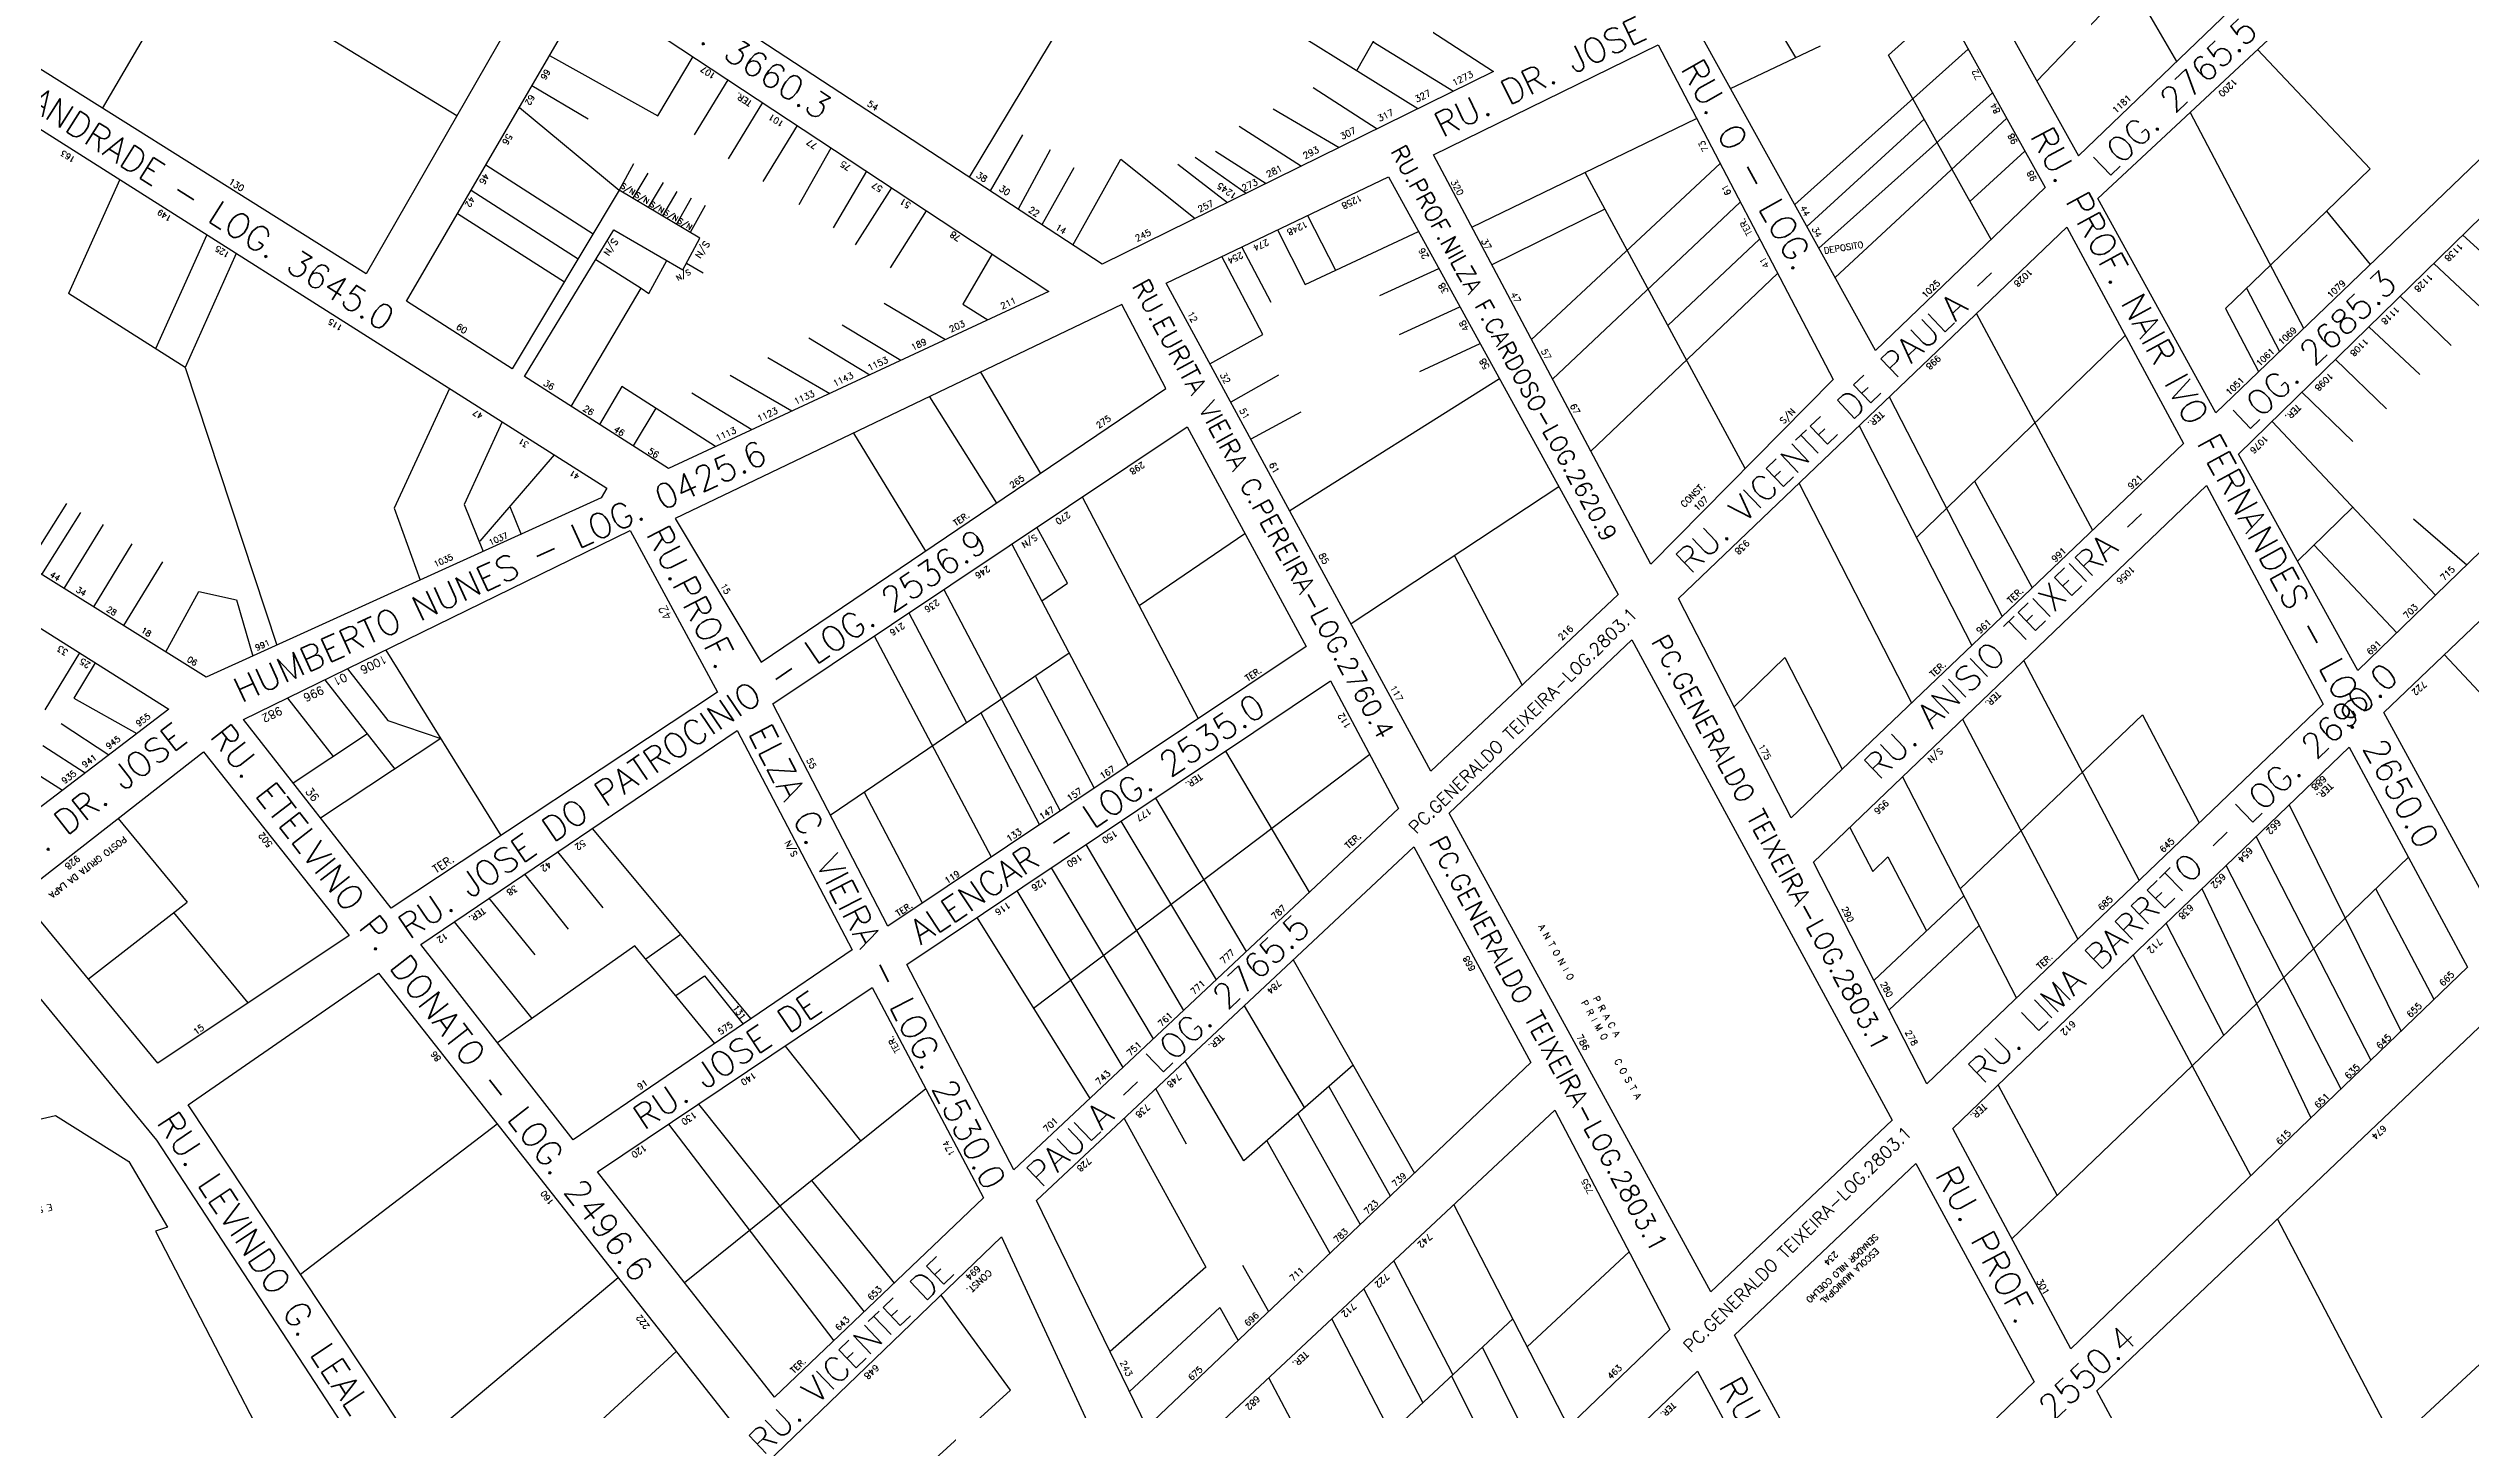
# Model space of a CAD drawing. Extents: x 714896 to 749292, y 8417558 to 8447149.
# Drawn here: x 740614 to 741195, y 8427058 to 8427385 of the extents above; entities that cross this region are included whole.
import ezdxf

# ---------------------------------------------------------------- set-up
doc = ezdxf.new("R2010")
doc.units = 0
doc.header["$MEASUREMENT"] = 0
for name, color, linetype in [('LOTE', 7, 'CONTINUOUS'), ('NUM-PORTA', 7, 'CONTINUOUS'), ('QUADRA', 6, 'CONTINUOUS'), ('TEXTO', 7, 'CONTINUOUS'), ('TEXTODERUA', 3, 'CONTINUOUS')]:
    doc.layers.add(name, color=color, linetype=linetype)
doc.styles.add('ROMANS', font='ROMANS.SHX', dxfattribs={"height": 1.5})

msp = doc.modelspace()

# ---------------------------------------------------------------- linework, layer by layer
at = {"layer": 'LOTE', "color": 7}
for p, q in [((741076.06, 8427464.83, 540.07), (741124.24, 8427381.46, 539.44)), ((740834.58, 8427353.7, 534), (740880.99, 8427430.62, 539.05)), ((740942.24, 8427370.15, 537.05), (740871.18, 8427414.36, 538.41)), ((740626.58, 8427370.19, 531.02), (740648.21, 8427407.22, 533.83)), ((740648.21, 8427407.22, 533.83), (740711.58, 8427368.49, 534.03)), ((741113.28, 8427400.42, 540.4), (741090.75, 8427376.79, 541.87)), ((740927.54, 8427379.3, 537.6), (740936.26, 8427394.72, 539.05)), ((740931.47, 8427386.24, 537.99), (740950.78, 8427374.36, 537.05)), ((741143.71, 8427384.33, 548.19), (741170.78, 8427355.7, 542.54)), ((740733.83, 8427382.95, 534.19), (740759.83, 8427368.43, 535.6)), ((740759.83, 8427368.43, 535.6), (740768.3, 8427382.67, 536.93)), ((740743.1, 8427367.62, 534.98), (740729.59, 8427375.67, 534.19)), ((740768.65, 8427363.85, 535.75), (740776.7, 8427377.12, 536.93)), ((740917.1, 8427375.21, 537.2), (740932.44, 8427365.33, 537.05)), ((740726.58, 8427370.48, 534.19), (740750.57, 8427350.61, 535.04)), ((740776.74, 8427358.15, 535.83), (740785.04, 8427371.61, 536.93)), ((740907.45, 8427370.13, 536.96), (740923.36, 8427360.85, 537.05)), ((740955.14, 8427341.71, 541.83), (741009.08, 8427367.81, 538.1)), ((741127.56, 8427369.28, 548.19), (741154.74, 8427317.44, 540.66)), ((740785.08, 8427352.64, 535.83), (740793.37, 8427366.1, 536.93)), ((740793.76, 8427347.16, 535.86), (740801.45, 8427360.76, 536.93)), ((740847.34, 8427363.9, 535.43), (740839.58, 8427350.41, 534)), ((740899.34, 8427365.99, 536.78), (740914.27, 8427356.37, 537.05)), ((740718.53, 8427356.65, 534.19), (740744.3, 8427340.14, 534.59)), ((740753.94, 8427356.92, 535.19), (740750.57, 8427350.61, 535.04)), ((740801.97, 8427341.57, 535.85), (740809.99, 8427355.12, 536.93)), ((740853.93, 8427360.29, 535.55), (740846.25, 8427346.04, 534)), ((740859.61, 8427355.94, 535.62), (740852, 8427342.27, 534)), ((740859.4, 8427337.42, 534), (740870.89, 8427358.03, 536.06)), ((740870.89, 8427358.03, 536.06), (740888.76, 8427343.81, 537.05)), ((740884.63, 8427356.8, 536.44), (740896.54, 8427347.64, 537.05)), ((740888.74, 8427358.49, 536.44), (740901.03, 8427349.84, 537.05)), ((740893.61, 8427359.95, 536.68), (740905.83, 8427352.22, 537.05)), ((741014.76, 8427356.96, 538.1), (740969.49, 8427314.71, 541.83)), ((741170.78, 8427355.7, 542.54), (741160.26, 8427345.52, 542.7)), ((740630.67, 8427353.14, 535.06), (740618.39, 8427325.76, 535.06)), ((740715.02, 8427350.6), (740740.7, 8427334.14, 534.59)), ((740757.4, 8427354.66, 535.23), (740753.82, 8427348.67, 535.07)), ((740761.09, 8427352.47, 535.28), (740757.51, 8427346.46, 535.11)), ((740764.4, 8427350.31, 535.3), (740760.91, 8427344.43, 535.14)), ((740807.28, 8427337.46, 535.82), (740815.98, 8427351.17, 536.93)), ((740711.75, 8427344.98, 534.19), (740737.39, 8427328.55, 534.59)), ((740767.82, 8427348.67, 535.34), (740764.3, 8427342.4, 535.17)), ((740771.15, 8427346.89, 535.37), (740767.55, 8427340.46, 535.19)), ((740815.63, 8427331.96, 535.82), (740824.33, 8427345.66, 536.93)), ((740915.74, 8427344.51, 538.34), (740922.43, 8427331.36, 538.53)), ((740987.1, 8427346.04, 539.06), (740959.95, 8427332.65, 541.83)), ((741019.58, 8427347.73, 538.1), (740974.55, 8427305.18, 541.83)), ((741160.26, 8427345.52, 542.7), (741135.99, 8427322.2, 543)), ((741160.26, 8427345.52, 542.7), (741170.71, 8427332.76, 540.66)), ((740651.58, 8427339.88, 535.06), (740639.3, 8427312.5, 534.97)), ((740908.55, 8427341.07, 538.34), (740915.18, 8427327.93, 538.51)), ((740915.18, 8427327.93, 538.51), (740942.35, 8427340.67, 538.6)), ((741024.21, 8427338.86, 538.1), (741002.21, 8427318.08, 539.92)), ((741206.11, 8427327.85, 541.01), (741192.98, 8427339.82, 542.38)), ((740658.65, 8427335.4, 535.06), (740646.37, 8427308.02, 534.97)), ((740744.95, 8427333.92, 534.76), (740755.85, 8427327.09, 534.84)), ((740757.68, 8427325.77, 534.85), (740761.97, 8427333.72, 535.01)), ((740766.7, 8427333.06, 535.06), (740770.66, 8427330.76, 535.09)), ((740840.03, 8427335.28, 536.93), (740833.05, 8427323.2, 535.6)), ((740905, 8427315.97, 538.51), (740895.19, 8427334.66, 538.34)), ((740906.98, 8427323.65, 538.5), (740899.95, 8427336.95, 538.34)), ((740933.06, 8427325.3, 538.59), (740947.21, 8427331.82, 538.6)), ((741198.58, 8427321.19, 540.92), (741186.01, 8427333, 542.38)), ((740646.37, 8427308.02, 535.06), (740618.39, 8427325.76, 535.06)), ((740739.05, 8427298.69, 533.68), (740755.85, 8427327.09, 534.84)), ((740755.85, 8427327.09, 534.84), (740757.68, 8427325.77, 534.85)), ((741028.52, 8427330.61, 538.1), (740983.72, 8427287.91, 541.83)), ((741141.04, 8427327.05, 543), (741148.99, 8427311.88, 540.66)), ((740814.13, 8427323.45, 535.5), (740828.82, 8427314.72, 535.23)), ((740833.05, 8427323.2, 535.6), (740839, 8427319.46, 535.23)), ((740937.84, 8427315.91, 538.62), (740952.28, 8427322.6, 538.6)), ((741076.26, 8427320.94, 541.01), (741104.08, 8427268.94)), ((741135.99, 8427322.2, 543), (741143.95, 8427307.03, 540.66)), ((741190.17, 8427313.32, 540.82), (741177.96, 8427325.13, 542.38)), ((740796.06, 8427315.11, 535.2), (740810.69, 8427306.29, 535.23)), ((740804.02, 8427318.29, 535.31), (740818.12, 8427309.75, 535.23)), ((740892.31, 8427308.91, 538.41), (740905, 8427315.97, 538.51)), ((741061.89, 8427267.18, 540.88), (741111.96, 8427315.74, 540.71)), ((741182.66, 8427306.33, 540.74), (741170.46, 8427317.78, 542.38)), ((740786.22, 8427310.43, 535.06), (740801.06, 8427301.81, 535.23)), ((740942.67, 8427307.02, 538.65), (740957.14, 8427313.76, 538.6)), ((741174.63, 8427298.13, 540.6), (741162.41, 8427309.92, 542.38)), ((740646.37, 8427308.02, 535.06), (740668.37, 8427241.33, 535.08)), ((740709.8, 8427302.97, 535.06), (740696.53, 8427274.26, 534.9)), ((740751.21, 8427303.46, 534.4), (740745.83, 8427294.36, 533.68)), ((740773.69, 8427289.09, 535.23), (740751.21, 8427303.46, 534.4)), ((740777.15, 8427306.2, 535.06), (740791.99, 8427297.59, 535.23)), ((740837.28, 8427306.89, 536.7), (740851.61, 8427282.55, 535.97)), ((740908.78, 8427306.16, 538.53), (740897.31, 8427299.7, 538.41)), ((740961.79, 8427305.29, 538.6), (740911.47, 8427273.58, 538.41)), ((740759.3, 8427298.29, 0.71), (740753.92, 8427289.19)), ((740767.96, 8427301.91, 534.75), (740782.35, 8427293.11, 535.23)), ((740825.01, 8427301.01, 536.7), (740841.05, 8427275.41, 535.97)), ((740914.1, 8427297.31, 538.56), (740902.1, 8427290.85, 538.41)), ((741055.35, 8427300.94), (741082.39, 8427248.22)), ((741166.56, 8427290.29, 540.6), (741154.34, 8427302.07, 542.38)), ((740722.47, 8427294.94, 535.06), (740713.38, 8427275.09, 534.99)), ((740806.77, 8427292.25, 536.7), (740824.08, 8427263.93, 535.97)), ((741048.13, 8427294.02), (741075.15, 8427241.31)), ((741147.22, 8427295.05, 542.38), (741186.43, 8427253.37, 536.65)), ((740734.93, 8427287.03, 535.06), (740717.11, 8427266.3, 535.05)), ((740976.02, 8427279.39, 538.6), (740926.18, 8427246.44, 538.41)), ((741033.68, 8427280.19), (741060.69, 8427227.5)), ((741075.83, 8427280.69, 0.22), (741089.62, 8427255.12)), ((740617.91, 8427275.38, 533.88), (740608.52, 8427260.46, 532.18)), ((740696.53, 8427274.26, 534.9), (740702.75, 8427256.95, 535.08)), ((740713.38, 8427275.09, 534.99), (740717.88, 8427263.82, 535.08)), ((740724.3, 8427274.66, 535.03), (740726.99, 8427267.95, 535.08)), ((740861.68, 8427276.94, 537.67), (740889.49, 8427223.74, 537.54)), ((740621.3, 8427273.24, 533.88), (740611.9, 8427258.32, 532.18)), ((740626.71, 8427270.29, 533.89), (740617.25, 8427254.99, 532.18)), ((740858.16, 8427256.24, 537.83), (740850.8, 8427269.67, 537.67)), ((741181.16, 8427271.72, 538.98), (741193.96, 8427260.68, 536.65)), ((740633.57, 8427265.7, 533.89), (740624.39, 8427250.54, 532.18)), ((740844.76, 8427265.63, 537.67), (740872.72, 8427212.52, 537.54)), ((740950.89, 8427263, 538.84), (740967.22, 8427231.75, 539.78)), ((740640.91, 8427261.38, 533.95), (740631.56, 8427246.06, 532.18)), ((740641.73, 8427239.72, 532.18), (740649.67, 8427254.21, 534)), ((740649.67, 8427254.21, 534), (740658.7, 8427252.24, 534.26)), ((740658.7, 8427252.24, 534.26), (740662.6, 8427238.71, 535.08)), ((740828.47, 8427254.74, 537.67), (740856.37, 8427201.59, 537.54)), ((740820.05, 8427249.13, 537.67), (740833.9, 8427222.76, 537.61)), ((740612.75, 8427225.81, 535.41), (740621.08, 8427239.48, 535.67)), ((740694.51, 8427240.19, 536.01), (740722.17, 8427195.69, 536.05)), ((740811.74, 8427243.57, 537.67), (740839.8, 8427190.5, 537.54)), ((741188.58, 8427239.06, 541.38), (741228.15, 8427196.61, 538.57)), ((740624.77, 8427237.15, 535.67), (740619.65, 8427228.65, 535.53)), ((740679.93, 8427233.07, 536.01), (740696.69, 8427211.62, 1288.57)), ((740685.32, 8427235.7, 536.01), (740695.04, 8427223.27, 972.14)), ((740850.41, 8427233.84, 537.61), (740864.49, 8427207.02, 537.54)), ((741018.08, 8427226.58), (741030.31, 8427238.43)), ((741030.31, 8427238.43), (741044.06, 8427211.62)), ((741087.6, 8427237.59, 540.42), (741115.3, 8427184.87, 539.13)), ((740619.65, 8427228.65, 535.53), (740634.75, 8427220.13, 535.87)), ((740670.95, 8427228.67, 536.01), (740681.94, 8427214.61, 1029.4)), ((740616.64, 8427222.53, 535.51), (740628.09, 8427215.05, 535.87)), ((740695.04, 8427223.27, 972.14), (740707.73, 8427218.92, 535.38)), ((740837.3, 8427225.07, 537.61), (740851.38, 8427198.25, 537.54)), ((741072.36, 8427182.84, 539.92), (741116.11, 8427224.65, 539.7)), ((741072.95, 8427223.55, 540.42), (741100.57, 8427170.74, 539.13)), ((741116.11, 8427224.65, 539.7), (741129.74, 8427198.7, 539.13)), ((740612.25, 8427217.25, 535.48), (740622.39, 8427210.7, 535.87)), ((740690.13, 8427220.03, 993.63), (740672.33, 8427208.26, 535.38)), ((740707.73, 8427218.92, 535.38), (740678.9, 8427199.86, 535.38)), ((740896.02, 8427215.9, 538.72), (740916.16, 8427182.02, 539.65)), ((740608.16, 8427212.17, 535.47), (740616.97, 8427206.57, 535.87)), ((741058.51, 8427209.71, 540.42), (741085.83, 8427156.62, 539.13)), ((740809.32, 8427206.06, 0.06), (740823.29, 8427179.46)), ((740879.21, 8427204.64, 538.72), (740901.04, 8427167.81, 539.65)), ((740870.91, 8427199.09, 538.72), (740893.79, 8427160.99, 539.65)), ((741151.32, 8427202.99), (741178.15, 8427148.63)), ((740744.02, 8427197.31, 536.59), (740782.14, 8427151.63, 538.15)), ((740862.55, 8427193.49, 538.72), (740885.99, 8427153.66, 539.65)), ((741045.85, 8427197.57), (741051.37, 8427187.05, -0.23)), ((741143.39, 8427195.36), (741170.94, 8427141.71)), ((740738.41, 8427173.17, 537.1), (740727.89, 8427186.39, 536.59)), ((740746.72, 8427178.31, 537.15), (740735.81, 8427191.76, 536.59)), ((740854.24, 8427187.93, 538.72), (740878.71, 8427146.81, 539.65)), ((741054.98, 8427190.51, -0.62), (741064.31, 8427172.75, -1.01)), ((741163.75, 8427134.76), (741136.19, 8427188.42)), ((740730.39, 8427167.03, 537.07), (740719.35, 8427180.61, 536.59)), ((740845.93, 8427182.37, 538.72), (740871.42, 8427139.96, 539.65)), ((741073.26, 8427181.14, 539.77), (741051.68, 8427160.91, 540.42)), ((741156.6, 8427127.77), (741130.42, 8427182.87)), ((741186.08, 8427156.26), (741172.07, 8427182.84, -0.39)), ((740729.62, 8427151.75, 537.12), (740711.02, 8427174.97, 536.59)), ((740836.4, 8427175.98, 538.72), (740863.49, 8427132.51, 539.65)), ((741121.78, 8427174.55), (741135.6, 8427147.61)), ((740754.31, 8427169.2, 537.35), (740721.35, 8427145.9, 536.84)), ((740773.52, 8427145.76, 538.15), (740754.31, 8427169.2, 537.35)), ((740756.9, 8427166.05, 537.42), (740765.31, 8427171.95, 537.47)), ((741076.9, 8427174.02, 539.77), (741055.32, 8427153.79, 540.42)), ((740912.28, 8427165.78, 541.26), (740941.4, 8427114.63, 539.77)), ((741113.85, 8427166.92), (741142.1, 8427113.99)), ((740764.16, 8427157.23, 537.63), (740771.02, 8427161.93, 537.66)), ((740771.02, 8427161.93, 537.66), (740780.32, 8427150.39, 538.15)), ((740915.04, 8427130.34, 540.16), (740900.57, 8427154.8, 541.26)), ((740790.34, 8427145.09, 538.59), (740808.48, 8427122.34, 538.81)), ((740900.48, 8427117.57, 540.18), (740886.35, 8427141.45, 541.26)), ((740926.66, 8427140.53, 540.21), (740900.48, 8427117.57, 540.18)), ((740766.23, 8427088.35), (740824.1, 8427134.9, 539.38)), ((740886.65, 8427121.52, 540.43), (740879.29, 8427134.83, 541.26)), ((740920.84, 8427135.43, 540.19), (740935.6, 8427109.12, 539.77)), ((741081.43, 8427135.72), (741095.59, 8427109.2)), ((740604.56, 8427125.92, 535.52), (740615.25, 8427128.4, 535.98)), ((740615.25, 8427128.4, 535.98), (740632.86, 8427117.43, 536.27)), ((740769.58, 8427131.17, 538.59), (740809.33, 8427081.3, 539.07)), ((740913.39, 8427128.89, 540.2), (740928.35, 8427102.23, 539.77)), ((740674.06, 8427090.31, 537.15), (740721.23, 8427126.45, 539.61)), ((740762.41, 8427126.36, 538.59), (740802.02, 8427074.34, 539.07)), ((740871.71, 8427127.71, 541.26), (740891.36, 8427092.01, 539.89)), ((740905.96, 8427122.37, 540.2), (740921.12, 8427095.36, 539.77)), ((740632.86, 8427117.43, 536.27), (740642.12, 8427101.66, 535.91)), ((740796.68, 8427112.84, 538.91), (740816.56, 8427088.21, 539.07)), ((740978.33, 8427053.71, 540.4), (740950.88, 8427107.09, 540.4)), ((740642.12, 8427101.66, 535.91), (740639.25, 8427100.66, 535.73)), ((740639.25, 8427100.66, 535.73), (740681.45, 8427019.28, 534.97)), ((741176.67, 8427049.83, 537.42), (741148.54, 8427103.64, 536.93)), ((740950.62, 8427066.24, 540.4), (740936.43, 8427093.56, 540.4)), ((740968.47, 8427072.88, -195.79), (740992.95, 8427095.68)), ((740701.65, 8427048.66, 537.15), (740750.27, 8427089.53, 539.61)), ((740891.36, 8427092.01, 539.89), (740868.35, 8427071.79, 539.02)), ((740900.11, 8427092.48, 539.88), (740906.36, 8427081.34, 539.77)), ((740844.44, 8427062.52, 539.96), (740827.81, 8427085.31, 539.61)), ((740873.01, 8427062.2, 539.02), (740894.65, 8427082.35, 539.81)), ((740894.65, 8427082.35, 539.81), (740899.07, 8427074.41, 539.77)), ((740943.39, 8427059.5, 540.4), (740929.21, 8427086.79, 540.4)), ((740897.54, 8427016.81), (740965, 8427079.63, 539.45)), ((740949.4, 8427025.98, 540.4), (740921.55, 8427079.61, 540.4)), ((740715.78, 8427027.33, 537.15), (740764.23, 8427071.77, 539.61)), ((740970.79, 8427046.49, 540.4), (740957.7, 8427072.82, 540.42)), ((740934.77, 8427011.95, 540.4), (740906.43, 8427065.46, 540.4)), ((740950.26, 8427065.9, 540.42), (740963.48, 8427039.48, 540.4)), ((740844.44, 8427062.52, 539.96), (740812.33, 8427033.21, 539.85))]:
    msp.add_line(p, q, dxfattribs=at)
at = {"layer": 'LOTE', "color": 7, "linetype": 'CONTINUOUS'}
for p, q in [((741038.47, 8427336.63), (741080.13, 8427373.96, 541.34)), ((741035.56, 8427341.88, 541.34), (741063.74, 8427367.61, -1461.36)), ((741042.35, 8427329.63), (741083.52, 8427367.84, 541.34)), ((741074.69, 8427347.91, 1480.08), (741087.89, 8427359.97, 541.34))]:
    msp.add_line(p, q, dxfattribs=at)
at = {"layer": 'LOTE', "color": 7, "linetype": 'CONTINUOUS', "flags": 128}
for points in [[(741023.82, 8427397.67), (741032.84, 8427382.42)], [(741017.2, 8427375.03), (741038.81, 8427385.24)], [(741079.77, 8427338.76), (741055.18, 8427383.03)], [(741020.77, 8427283.76), (740982.33, 8427354.87)], [(741166.61, 8427274.45), (741153.31, 8427261.54)], [(740875.3, 8427250.88), (740900.72, 8427268.15)], [(741177.12, 8427244.3), (741157.28, 8427265.39)], [(740801.2, 8427200.55), (740858.53, 8427239.49)], [(740849.99, 8427154.18), (740930.67, 8427215.16)], [(740630.31, 8427199.74), (740646.84, 8427179.67)], [(740623.19, 8427161.22), (740646.84, 8427179.67)], [(740643.59, 8427177.14), (740661.46, 8427155.45)]]:
    msp.add_lwpolyline(points, dxfattribs=at)
for points, elevation in [([(741068.47, 8427394.94), (741055.18, 8427383.03)], 541.34), ([(741074.3, 8427384.45), (741032.66, 8427347.13)], 541.34), ([(740851.93, 8427252.01), (740858.16, 8427256.24)], 537.83)]:
    msp.add_lwpolyline(points, dxfattribs=dict(at, elevation=elevation))
at = {"layer": 'LOTE', "color": 7, "elevation": -0.62, "flags": 128}
msp.add_lwpolyline([(741051.37, 8427187.05), (741054.98, 8427190.51)], dxfattribs=at)
at = {"layer": 'LOTE', "color": 7}
for points in [[(741128.05, 8427140.36), (741179.93, 8427190.43)], [(741084.75, 8427098.85), (741128.05, 8427140.36)]]:
    msp.add_lwpolyline(points, dxfattribs=at)
at = {"layer": 'QUADRA', "color": 6}
for points in [[(740794.26, 8427486.98), (740960.35, 8427379.07), (740866.44, 8427332.8), (740749.35, 8427409.58), (740794.26, 8427486.98)], [(740633.01, 8427472.08), (740733.15, 8427406.17), (740689.84, 8427330.5), (740588.38, 8427394.17), (740633.01, 8427472.08)], [(741141.68, 8427438.04), (741131.11, 8427443.03), (741130.42, 8427442.31), (741118.02, 8427449.22), (741078.71, 8427467.79), (741054.95, 8427441.23), (741100.71, 8427358.85), (741169.48, 8427424.9), (741169.48, 8427424.9)], [(741049.56, 8427428.99), (741092.75, 8427351.23), (741052.04, 8427312.14), (741008.96, 8427389.9), (741022.81, 8427396.44), (741049.56, 8427428.99)], [(741176.75, 8427415.15), (741214.89, 8427375.15), (741133.68, 8427297.17), (741105.37, 8427348.62), (741176.75, 8427415.15)], [(740743.27, 8427399.21), (740853.66, 8427326.28), (740762.35, 8427283.81), (740727.84, 8427305.85), (740749.28, 8427341.06), (740765.85, 8427331.48), (740769.92, 8427339.05), (740750.57, 8427350.61), (740724.88, 8427307.72), (740699.54, 8427323.97), (740743.27, 8427399.21)], [(740582.17, 8427383.89), (740747.59, 8427279.01), (740746.23, 8427276.69), (740651.46, 8427233.64), (740536.96, 8427305.12), (740582.17, 8427383.89)], [(740999.84, 8427385.51), (741041.85, 8427305.1), (740998.12, 8427260.82), (740945.93, 8427359.04), (740999.84, 8427385.51)], [(741221.75, 8427367.97), (741261.55, 8427326.23), (741167.78, 8427235.27), (741139.16, 8427287.22), (741221.75, 8427367.97)], [(740935.13, 8427353.81), (740990.25, 8427253.49), (740945.34, 8427211.09), (740881.82, 8427328.26), (740935.13, 8427353.81)], [(741004.79, 8427252.53), (741097.98, 8427341.74), (741125.92, 8427289.79), (741031.76, 8427199.88), (741004.79, 8427252.53)], [(740871.16, 8427323.15), (740764.01, 8427271.74), (740784.65, 8427237.25), (740881.75, 8427302.94), (740871.16, 8427323.15)], [(741174.04, 8427225.17), (741269.34, 8427316.25), (741310.14, 8427274.95), (741202.83, 8427172.39), (741174.04, 8427225.17)], [(740532.1, 8427295.63), (740642.44, 8427226), (740579.2, 8427177.72), (740492.01, 8427224.96), (740532.1, 8427295.63)], [(740886.85, 8427293.76), (740915.4, 8427241.07), (740814.98, 8427173.9), (740787.38, 8427227.29), (740886.85, 8427293.76)], [(741037.18, 8427189.27), (741131.49, 8427279.66), (741159.5, 8427227.23), (741064.38, 8427136.06), (741037.18, 8427189.27)], [(740753.21, 8427268.89), (740774.17, 8427230.06), (740695.79, 8427178.25), (740660.41, 8427223.52), (740753.21, 8427268.89)], [(740993.55, 8427242.67), (741056.04, 8427127.35), (741012.53, 8427086.09), (740949.74, 8427201.03), (740993.55, 8427242.67)], [(740819.54, 8427164.7), (740921.27, 8427232.81), (740937.59, 8427202.17), (740845.27, 8427115.37), (740819.54, 8427164.7)], [(740606.65, 8427181.29), (740650.8, 8427215.72), (740685.77, 8427171.69), (740639.84, 8427141.01), (740606.65, 8427181.29)], [(740778.83, 8427220.89), (740806.47, 8427168.22), (740739.53, 8427122.59), (740702.94, 8427169.5), (740778.83, 8427220.89)], [(741070.63, 8427125.31), (741165.73, 8427216.86), (741194.14, 8427164.01), (741098.88, 8427072.38), (741070.63, 8427125.31)], [(740941.23, 8427192.95), (740969.32, 8427141.17), (740877.19, 8427053.61), (740850.72, 8427108.02), (740941.23, 8427192.95)], [(740692.82, 8427162.58), (740779.1, 8427052.86), (740729.96, 8427005.91), (740647.08, 8427130.99), (740692.82, 8427162.58)], [(740811.29, 8427159.13), (740837.99, 8427108.64), (740787.83, 8427060.81), (740745.37, 8427114.94), (740811.29, 8427159.13)], [(741105.12, 8427062.36), (741200.08, 8427152.65), (741229.39, 8427098.63), (741133.49, 8427009.87), (741105.12, 8427062.36)], [(740913.05, 8426991.12), (740881.99, 8427042.57), (740975.08, 8427129.72), (741002.71, 8427077.09), (740913.05, 8426991.12)], [(741018.18, 8427075.66), (741061.68, 8427116.94), (741090.11, 8427064.47), (741047.02, 8427022.95), (741018.18, 8427075.66)], [(740736.09, 8426996.94), (740842.31, 8427099.28), (740867.04, 8427046.01), (740770.87, 8426951.79), (740736.09, 8426996.94)], [(741009.35, 8427067.05), (741037.95, 8427013.89), (740956.91, 8426936.65), (740921.08, 8426982.67), (741009.35, 8427067.05)]]:
    msp.add_lwpolyline(points, close=True, dxfattribs=at)
at = {"layer": 'QUADRA', "color": 6, "linetype": 'CONTINUOUS'}
msp.add_lwpolyline([(740464.93, 8427043.64), (740555.82, 8427131.82), (740585.79, 8427162.72), (740598.07, 8427172.82), (740639.54, 8427122.5), (740703.6, 8427024.39), (740721.38, 8426997.32), (740612.83, 8426893.89), (740567.52, 8426939.76), (740571.07, 8426943.29), (740574.73, 8426958.89), (740548.63, 8426958.89), (740464.93, 8427043.64)], close=True, dxfattribs=at)

# ---------------------------------------------------------------- texts
at = {"layer": 'NUM-PORTA', "color": 7, "style": 'ROMANS'}
for s, height, rotation, p in [('66', 1.46, 239.87117, (740732.86, 8427379.82)), ('107', 1.48, 146.50011, (740773.87, 8427378.39)), ('1273', 1.537, 25.95365, (740950.92, 8427375.58)), ('72', 1.5, 117.43239, (741077.55, 8427377.52)), ('62', 1.46, 239.85747, (740729.12, 8427373.69)), ('327', 1.537, 26.00201, (740941.94, 8427371.63)), ('1181', 1.527, 43.07716, (741109.72, 8427368.93)), ('1200', 1.511, 223.03161, (741137.99, 8427377.52)), ('101', 1.48, 146.50466, (740790.22, 8427366.87)), ('54', 1.529, 326.86227, (740809.92, 8427370.98)), ('317', 1.537, 26.07388, (740933.02, 8427367)), ('84', 1.5, 117.43239, (741082.04, 8427369.43)), ('56', 1.5, 239.85747, (740723.69, 8427364.3)), ('77', 1.48, 146.50466, (740798.25, 8427361.57)), ('293', 1.537, 26.10503, (740915.11, 8427358.05)), ('307', 1.537, 26.08037, (740924.02, 8427362.67)), ('73', 1.522, 117.71294, (741012.02, 8427360.31)), ('98', 1.5, 117.43239, (741086.19, 8427362.11)), ('163', 1.395, 147.60906, (740620.15, 8427358.32)), ('75', 1.48, 146.51224, (740806.33, 8427356.35)), ('38', 1.53, 326.88003, (740836.05, 8427353.84)), ('281', 1.537, 26.10844, (740906.3, 8427353.61)), ('98', 1.5, 117.43239, (741090.78, 8427353.21)), ('130', 1.513, 327.9307, (740656.64, 8427352.25)), ('46', 1.5, 239.85747, (740718.17, 8427354.8)), ('S/N', 1.324, 328.79661, (740750.77, 8427351.27)), ('S/N', 1.325, 328.83042, (740754.16, 8427349.1)), ('57', 1.48, 146.51372, (740813.91, 8427351.23)), ('30', 1.53, 326.94149, (740841.55, 8427350.61)), ('1245', 1.5, 144.9544, (740898.9, 8427349.56, -537.05)), ('273', 1.537, 26.10844, (740900.42, 8427350.27, -537.05)), ('1258', 1.5, 205.7422, (740928.37, 8427349.56)), ('320', 1.539, 298.15641, (740950.04, 8427352.63)), ('61', 1.522, 117.71294, (741017.51, 8427349.81)), ('42', 1.5, 239.85747, (740714.74, 8427349.27)), ('S/N', 1.326, 328.86463, (740757.72, 8427346.87)), ('S/N', 1.326, 328.89697, (740761.1, 8427344.92)), ('S/N', 1.327, 328.9278, (740764.42, 8427342.87)), ('51', 1.481, 146.52482, (740820.68, 8427347.34)), ('22', 1.53, 326.91463, (740848.58, 8427345.52)), ('257', 1.537, 26.0532, (740889.86, 8427345.19)), ('44', 1.5, 297.43239, (741033.87, 8427346.43)), ('S/N', 1.608, 236.83337, (740749.1, 8427339.21)), ('S/N', 1.609, 237.10852, (740771.07, 8427338.6)), ('78', 1.481, 146.52482, (740832.68, 8427339.43)), ('14', 1.53, 326.9823, (740855.02, 8427341.33)), ('245', 1.536, 25.84625, (740874.81, 8427338.22)), ('274', 1.499, 205.70926, (740906, 8427338.93)), ('1248', 1.5, 205.7422, (740915.28, 8427343.23)), ('37', 1.54, 298.05392, (740957.34, 8427338.44)), ('34', 1.5, 297.43239, (741036.7, 8427341.33)), ('1138', 1.5, 224.48863, (741192.13, 8427337.99)), ('125', 1.395, 147.59731, (740657.17, 8427335.45)), ('S/N', 1.331, 208.44257, (740767.26, 8427331.68)), ('254', 1.5, 205.72345, (740899.81, 8427335.83)), ('26', 1.554, 118.69267, (740944.9, 8427334.57)), ('41', 1.522, 117.71294, (741026.62, 8427332.37)), ('38', 1.555, 118.72747, (740949.66, 8427326.21)), ('47', 1.54, 298.07558, (740964.39, 8427325.61)), ('1025', 1.5, 44.16627, (741064, 8427324.54)), ('1028', 1.506, 223.06785, (741088.87, 8427331.82)), ('1079', 1.503, 43.82483, (741161.28, 8427324.55)), ('1128', 1.5, 224.47741, (741184.89, 8427330.64)), ('211', 1.501, 24.86191, (740842.47, 8427321.97)), ('12', 1.564, 298.38057, (740886.79, 8427321)), ('1118', 1.5, 224.47795, (741176.95, 8427322.85)), ('115', 1.393, 147.56712, (740684.3, 8427317.9)), ('60', 1.517, 327.53668, (740711.27, 8427317.42)), ('189', 1.502, 24.87002, (740821.01, 8427312.08)), ('203', 1.502, 24.86611, (740830.18, 8427316.41)), ('48', 1.555, 118.73717, (740954.63, 8427317.18)), ('1069', 1.503, 43.82483, (741149.55, 8427313.29)), ('1153', 1.502, 24.86906, (740810.57, 8427307.16)), ('58', 1.555, 118.73224, (740959.48, 8427308.08)), ('57', 1.54, 298.0446, (740971.69, 8427311.99)), ('998', 1.506, 223.06785, (741066.85, 8427311.08)), ('1061', 1.503, 43.82483, (741144.21, 8427308.16, 540.66)), ('36', 1.52, 327.51452, (740732.18, 8427303.9)), ('1133', 1.503, 24.81815, (740792.92, 8427299.08)), ('1143', 1.503, 24.81815, (740802.26, 8427303.42)), ('32', 1.569, 298.44967, (740894.65, 8427306.29)), ('1051', 1.503, 43.82483, (741136.97, 8427301.22, 540.66)), ('47', 1.388, 147.51733, (740717.99, 8427296.7)), ('26', 1.52, 327.52916, (740741.69, 8427297.78)), ('1123', 1.503, 24.81815, (740784.09, 8427294.97)), ('51', 1.569, 298.45904, (740899.28, 8427297.76)), ('67', 1.54, 298.04965, (740978.63, 8427298.86)), ('S/N', 1.522, 44.71294, (741029.95, 8427294.36)), ('31', 1.384, 147.46943, (740728.98, 8427289.85)), ('46', 1.52, 327.55598, (740749.05, 8427292.82)), ('1113', 1.503, 24.73735, (740774.12, 8427290.27)), ('275', 1.458, 34.45299, (740865.63, 8427293.32)), ('56', 1.52, 327.55598, (740757.26, 8427287.57)), ('298', 1.466, 213.08376, (740876.04, 8427285.47)), ('61', 1.57, 298.46692, (740906.42, 8427284.76)), ('41', 1.36, 147.1308, (740741.17, 8427282.17)), ('265', 1.458, 34.2395, (740844.86, 8427278.98)), ('921', 1.524, 43.04314, (741113.44, 8427278.66)), ('270', 1.466, 213.40198, (740858.23, 8427273.51)), ('107', 1.522, 44.71294, (741009.31, 8427273.45)), ('1037', 1.402, 23.95034, (740719.63, 8427265.27)), ('S/N', 1.466, 213.40143, (740850.3, 8427268.06)), ('1035', 1.402, 23.95034, (740706.44, 8427260.06)), ('85', 1.57, 298.4752, (740918.32, 8427262.97)), ('991', 1.524, 43.04314, (741095.13, 8427261.17)), ('44', 1.417, 328.13189, (740613.75, 8427257.91)), ('15', 1.509, 300.41181, (740774.76, 8427255.63)), ('246', 1.466, 213.43753, (740838.94, 8427260.53)), ('1056', 1.49, 222.77241, (741113.46, 8427260.44)), ('715', 1.498, 44.32597, (741188.46, 8427256.71)), ('34', 1.418, 328.12289, (740620.02, 8427254.3)), ('28', 1.418, 328.13493, (740627.35, 8427249.62)), ('42', 2.064, 118.22933, (740763.33, 8427248.08)), ('236', 1.466, 213.43753, (740826.79, 8427252.41)), ('703', 1.498, 44.32597, (741179.59, 8427247.62)), ('18', 1.418, 328.19797, (740635.65, 8427244.55)), ('216', 1.466, 213.43753, (740818.46, 8427246.85)), ('961', 1.524, 43.04314, (741077.09, 8427243.95)), ('33', 1.494, 147.63348, (740618.46, 8427239.99)), ('06', 1.418, 328.48457, (740646.69, 8427237.56)), ('991', 1.41, 24.07401, (740663.57, 8427239.99)), ('1006', 1.949, 206.03441, (740694.19, 8427239.03)), ('691', 1.498, 44.25269, (741170.78, 8427238.89)), ('25', 1.494, 147.64325, (740623.82, 8427236.94)), ('01', 1.949, 206.03441, (740684.65, 8427234.72)), ('996', 1.949, 206.03441, (740679.03, 8427231.62)), ('117', 1.57, 298.4837, (740935.41, 8427231.21)), ('722', 1.514, 222.0218, (741183.49, 8427232.88)), ('955', 1.466, 37.75531, (740635.26, 8427221.71)), ('982', 1.948, 206.05665, (740669.04, 8427226.66)), ('945', 1.465, 37.60667, (740628.06, 8427216.28)), ('175', 1.524, 298.69997, (741023.82, 8427217.08)), ('S/N', 1.49, 222.77241, (741067.42, 8427216.84)), ('935', 1.464, 37.5171, (740617.45, 8427207.97)), ('941', 1.464, 37.55404, (740622.32, 8427211.83)), ('55', 1.528, 297.95001, (740795.39, 8427213.78)), ('167', 1.5, 33.46786, (740866.51, 8427209.11)), ('688', 1.561, 223.30784, (741159.4, 8427210.2)), ('36', 1.935, 307.94216, (740675.12, 8427206.22)), ('157', 1.5, 33.46786, (740858.6, 8427203.82)), ('956', 1.49, 222.77241, (741054.36, 8427204.32)), ('147', 1.5, 33.46786, (740851.97, 8427199.38)), ('177', 1.524, 213.48853, (740877.66, 8427202.4)), ('662', 1.563, 226.66108, (741148.41, 8427199.73)), ('502', 1.518, 129.52637, (740667.46, 8427193.58)), ('52', 1.488, 214.25298, (740741.86, 8427194.7)), ('S/N', 1.483, 117.47189, (740793.4, 8427191.06)), ('133', 1.5, 33.46786, (740844.11, 8427194.07)), ('150', 1.524, 213.52168, (740869.52, 8427197.02)), ('645', 1.514, 43.25046, (741121.11, 8427191.45)), ('654', 1.563, 225.41725, (741141.64, 8427192.98)), ('928', 1.518, 219.52637, (740620.38, 8427191)), ('42', 1.488, 214.20932, (740733.63, 8427189.51)), ('119', 1.5, 33.46786, (740829.26, 8427183.99)), ('160', 1.524, 213.52168, (740861.06, 8427191.35)), ('652', 1.563, 225.41725, (741135.16, 8427186.74)), ('38', 1.489, 214.25749, (740725.47, 8427183.79)), ('126', 1.524, 213.52168, (740852.58, 8427185.67)), ('116', 1.524, 213.52168, (740843.82, 8427179.81)), ('787', 1.516, 43.02224, (740907.91, 8427175.38)), ('290', 1.501, 295.74927, (741043.86, 8427178.12)), ('638', 1.563, 225.41725, (741127.43, 8427179.3)), ('12', 1.489, 214.61137, (740708.76, 8427172.37)), ('712', 1.563, 226.0046, (741119.9, 8427171.15)), ('777', 1.518, 42.93077, (740895.6, 8427164.72)), ('668', 1.496, 119.20684, (740956.11, 8427163.58)), ('771', 1.516, 43.04686, (740888.52, 8427157.33)), ('784', 1.457, 222.82107, (740908.64, 8427161.11)), ('280', 1.502, 298.59756, (741053.14, 8427160.06)), ('131', 1.484, 306.01993, (740777.62, 8427154.32)), ('761', 1.516, 43.04686, (740880.69, 8427149.64)), ('15', 1.518, 35.08859, (740648.97, 8427147.7)), ('575', 1.483, 34.43695, (740774.86, 8427147.72)), ('751', 1.516, 43.04686, (740873.21, 8427142.6)), ('786', 1.556, 298.81013, (740980.2, 8427147.37)), ('278', 1.502, 298.59756, (741059.09, 8427148.42)), ('612', 1.563, 224.55264, (741099.17, 8427151.4)), ('645', 1.559, 43.9184, (741173.11, 8427144.26)), ('86', 1.447, 128.08706, (740707.88, 8427142.1)), ('635', 1.559, 43.9184, (741165.54, 8427137.06)), ('91', 1.483, 34.48886, (740755.5, 8427134.5)), ('140', 1.508, 213.82608, (740782.79, 8427138.94, -538.59)), ('743', 1.516, 43.00237, (740865.74, 8427135.68, -539.65)), ('748', 1.457, 222.82107, (740884.6, 8427138.61)), ('130', 1.508, 213.85651, (740768.51, 8427129.45)), ('738', 1.458, 222.70288, (740877.08, 8427131.35)), ('651', 1.559, 43.9184, (741158.25, 8427130.05)), ('174', 1.492, 117.98851, (740831.22, 8427119.2)), ('701', 1.518, 42.73993, (740853.16, 8427124.32)), ('615', 1.559, 43.89732, (741149.02, 8427121.28)), ('674', 1.499, 223.07646, (741173.8, 8427126.26)), ('728', 1.459, 222.47818, (740863.02, 8427118.42)), ('739', 1.476, 43.23782, (740936.85, 8427111.21)), ('755', 1.5, 117.83809, (740984.44, 8427110.05)), ('160', 1.446, 128.18002, (740734.97, 8427107.65)), ('723', 1.476, 43.23782, (740930.11, 8427104.62)), ('783', 1.476, 43.23782, (740922.84, 8427097.78)), ('742', 1.5, 223.01721, (740944.81, 8427100.24)), ('653', 1.472, 43.63693, (740811.01, 8427083.94)), ('694', 1.541, 223.47422, (740836.38, 8427092.59)), ('711', 1.477, 43.039, (740912.26, 8427088.54)), ('722', 1.5, 223.03197, (740934.53, 8427090.66)), ('301', 1.533, 299.16715, (741090.57, 8427088.66)), ('712', 1.5, 223.03197, (740926.57, 8427083.55)), ('222', 1.448, 128.27812, (740757.92, 8427077.83)), ('643', 1.472, 43.63693, (740803.24, 8427076.66)), ('696', 1.477, 43.12936, (740901.41, 8427077.69)), ('648', 1.544, 223.81751, (740812.01, 8427068.8)), ('243', 1.544, 296.86183, (740870.64, 8427069.14)), ('675', 1.478, 42.91287, (740887.94, 8427064.7)), ('463', 1.5, 43.57396, (740988.54, 8427064.99))]:
    msp.add_text(s, height=height, rotation=rotation, dxfattribs=at).set_placement(p)
at = {"layer": 'NUM-PORTA', "style": 'ROMANS'}
for s, height, rotation, p in [('149', 1.396, 147.60135, (740643.29, 8427344.17)), ('1108', 1.498, 224.6054, (741169.46, 8427315.18)), ('1098', 1.498, 224.6054, (741160.97, 8427306.88)), ('1076', 1.496, 224.77975, (741145.4, 8427291.89)), ('938', 1.526, 223.4216, (741020.91, 8427266.76)), ('216', 1.556, 43.38819, (740976.75, 8427242.38)), ('112', 1.524, 121.85776, (740926.23, 8427221.93, 538.72)), ('685', 1.514, 43.25046, (741106.3, 8427177.51)), ('665', 1.559, 43.9184, (741188.23, 8427159.33)), ('655', 1.559, 43.9184, (741180.42, 8427151.82)), ('120', 1.508, 213.88065, (740756.5, 8427121.56)), ('234', 1.458, 224.45906, (741042.21, 8427095.98)), ('682', 1.5, 223.85122, (740903.46, 8427061.3))]:
    msp.add_text(s, height=height, rotation=rotation, dxfattribs=at).set_placement(p)
at = {"layer": 'TEXTO', "style": 'ROMANS'}
for s, height, rotation, p in [('TER.', 1.48, 146.49368, (740782.56, 8427371.84, -536.93)), ('TER.', 1.522, 117.71294, (741022.52, 8427340.2)), ('TER.', 1.526, 223.4216, (741053.18, 8427297.66)), ('TER.', 1.498, 224.6054, (741153.21, 8427299.3)), ('TER.', 1.459, 34.23416, (740831.35, 8427269.9)), ('TER.', 1.526, 43.4216, (741084.54, 8427251.27)), ('TER.', 1.481, 33.68827, (740901.39, 8427232.6)), ('TER.', 1.526, 43.4216, (741065.95, 8427233.52)), ('TER.', 1.49, 223.37271, (741081.24, 8427230.41, -540.42)), ('TER.', 1.524, 213.52168, (740889.84, 8427210.62, 538.72)), ('TER.', 1.553, 223.66482, (741160.9, 8427208.44)), ('POSTO GRUTA DA LAPA', 1.4799, 217.69976, (740631.63, 8427195.61, -809.4)), ('TER.', 1.522, 42.62266, (740925.56, 8427192.35)), ('TER.', 1.946, 33.66095, (740706.57, 8427186.46)), ('TER.', 1.489, 214.34751, (740717.79, 8427178.41)), ('A N T O N I O    P R I M O    C O S T A', 1.5475, 299.51437, (740971.03, 8427173.77)), ('TER.', 1.514, 43.25046, (741091.56, 8427163.39)), ('P R A C A', 1.545, 299.67681, (740984.16, 8427156.57)), ('TER.', 1.492, 117.98851, (740818.12, 8427143.95)), ('TER.', 1.456, 222.8563, (740894.85, 8427148.09)), ('TER.', 1.563, 223.44884, (741077.84, 8427131.49)), ('E S T A D I O    2   D E   J U L H O', 1.5, 193.64341, (740614.29, 8427107.22)), ('SENADOR NILO COELHO', 1.4579, 223.53571, (741051.86, 8427100.15)), ('ESCOLA MUNICIPAL', 1.4579, 223.53571, (741052, 8427096.75)), ('CONST.', 1.524, 222.00086, (740839.13, 8427091.55)), ('TER.', 1.5, 222.98565, (740915.09, 8427071.94)), ('TER.', 1.472, 43.63693, (740792.48, 8427066.4)), ('TER.', 1.457, 223.6914, (741003.25, 8427059.69))]:
    msp.add_text(s, height=height, rotation=rotation, dxfattribs=at).set_placement(p)
at = {"layer": 'TEXTO', "color": 7, "style": 'ROMANS'}
for s, height, rotation, p in [('DEPOSITO', 1.5, 9.05814, (741039.76, 8427335.31)), ('CONST.', 1.522, 44.71294, (741006.15, 8427274.3)), ('TER.', 1.5, 33.46786, (740817.55, 8427176.15))]:
    msp.add_text(s, height=height, rotation=rotation, dxfattribs=at).set_placement(p)
at = {"layer": 'TEXTODERUA', "style": 'ROMANS'}
for s, height, rotation, p in [('RU. PROF. ARLINDA P. DONATO - LOG. 2640.3', 6, 313.85355, (741106.33, 8427494.88)), ('RU. JOAO NUNES DOURADO - LOG. 3660.3', 6, 327.04429, (740651.03, 8427463.01)), ('RU. DEOCRECIO DE ANDRADE - LOG. 3645.0', 6, 327.71784, (740539.94, 8427413.83)), ('RU. DR. JOSE', 6, 25.92548, (740948.05, 8427363.08)), ('LOG. 2765.5', 6, 43.7023, (741107.77, 8427353.49)), ('RU. O - LOG.', 6, 299.19031, (741005.11, 8427379.84)), ('RU.PROF.NILZA F.CARDOSO-LOG.2620.9', 4, 298.53749, (740935.53, 8427359.98)), ('RU. PROF. NAIR IVO FERNANDES - LOG. 2650.0', 6, 298.51513, (741088.99, 8427363.63)), ('RU.EURITA VIEIRA C.PEREIRA-LOG.2760.4', 4.5, 298.53749, (740873.41, 8427327.66)), ('RU. VICENTE DE PAULA -', 6, 43.7023, (741007.62, 8427258.15)), ('LOG. 2685.3', 6, 43.87046, (741141.31, 8427292.7)), ('HUMBERTO NUNES - LOG. 0425.6', 6, 24.56582, (740659.82, 8427227.39)), ('RU. JOSE DO PATROCINIO - LOG. 2536.9', 6, 34.07695, (740700.14, 8427170.48)), ('RU.PROF.', 6, 297.27234, (740756.84, 8427268.12)), ('RU. ANISIO TEIXEIRA -', 6, 43.87046, (741052.78, 8427208.7)), ('PC.GENERALDO TEIXEIRA-LOG.2803.1', 3, 44.62211, (740941.81, 8427195.84)), ('PC.GENERALDO TEIXEIRA-LOG.2803.1', 4.5, 298.53749, (740998.06, 8427242.3)), ('RU. LIMA BARRETO - LOG. 2690.0', 6, 44.25215, (741077.79, 8427135.73)), ('ALENCAR - LOG. 2535.0', 6, 33.85589, (740822.91, 8427169.3)), ('RU. DR. JOSE', 6, 38.03576, (740603.95, 8427184.51)), ('RU. ETELVINO P. DONATO - LOG. 2496.6', 6, 307.85857, (740652.07, 8427219.45)), ('ELZA C. VIEIRA - LOG. 2530.0     ', 6, 297.27234, (740781.44, 8427220.37)), ('PC.GENERALDO TEIXEIRA-LOG.2803.1', 4.5, 298.53749, (740944.73, 8427193.96)), ('PAULA - LOG. 2765.5', 6, 43.7023, (740851.81, 8427110.85)), ('RU. JOSE DE', 6, 33.85589, (740756.52, 8427124.71)), ('RU. LEVINDO G. LEAL - LOG. 2680.2', 6, 303.49541, (740639.37, 8427126.8)), ('PC.GENERALDO TEIXEIRA-LOG.2803.1', 3, 44.62211, (741007.7, 8427071.35)), ('RU. PROF.', 6, 298.53749, (741066.16, 8427114.18)), ('RU. VICENTE DE', 6, 43.7023, (740785.1, 8427046.55)), ('RU. BERNARDO GUIMARAES - LOG. 2550.4', 6, 43.20459, (740988.68, 8426955.44)), ('RU. EURITA ', 6, 298.93235, (741014.23, 8427063.54))]:
    msp.add_text(s, height=height, rotation=rotation, dxfattribs=at).set_placement(p)

doc.saveas('drawing.dxf')
